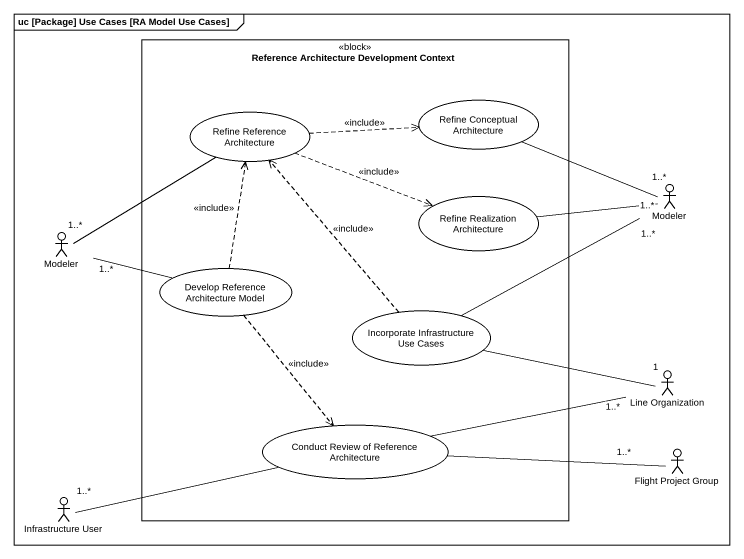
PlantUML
@startuml
mainframe uc [Package] Use Cases [RA Model Use Cases]
rectangle "Reference Architecture Development Context" as Reference_Architecture <<block>> {
  usecase "Refine Reference Architecture" as Refine_Reference
  usecase "Refine Conceptual Architecture" as Refine_Conceptual
  usecase "Refine Realization Architecture" as Refine_Realization
  usecase "Develop Reference Architecture Model" as Develop_Reference
  usecase "Incorporate Infrastructure Use Cases" as Incorporate_Infrastructure
  usecase "Conduct Review of Reference Architecture" as Conduct_Review_of_Reference
}
actor Modeler
actor "Modeler" as Modeler_2
actor "Line Organization" as Line_Organization
actor "Flight Project Group" as Flight_Project_Group
actor "Infrastructure User" as Infrastructure_User
Refine_Reference .right.> Refine_Conceptual : <<include>>
Refine_Reference .right.> Refine_Realization : <<include>>
Modeler "1..*" -left- Refine_Conceptual
Modeler "1..*" -left- Refine_Realization
Modeler "1..*" -left- Incorporate_Infrastructure
Modeler_2 "1..*" -up- Refine_Reference
Develop_Reference .up.> Refine_Reference : <<include>>
Develop_Reference -left- "1..*" Modeler_2
Develop_Reference ..> Conduct_Review_of_Reference : <<include>>
Incorporate_Infrastructure .up.> Refine_Reference : <<include>>
Line_Organization "1" -left- Incorporate_Infrastructure
Conduct_Review_of_Reference -right- "1..*" Line_Organization
Flight_Project_Group "1..*" -left- Conduct_Review_of_Reference
Infrastructure_User "1..*" -right- Conduct_Review_of_Reference
@enduml
